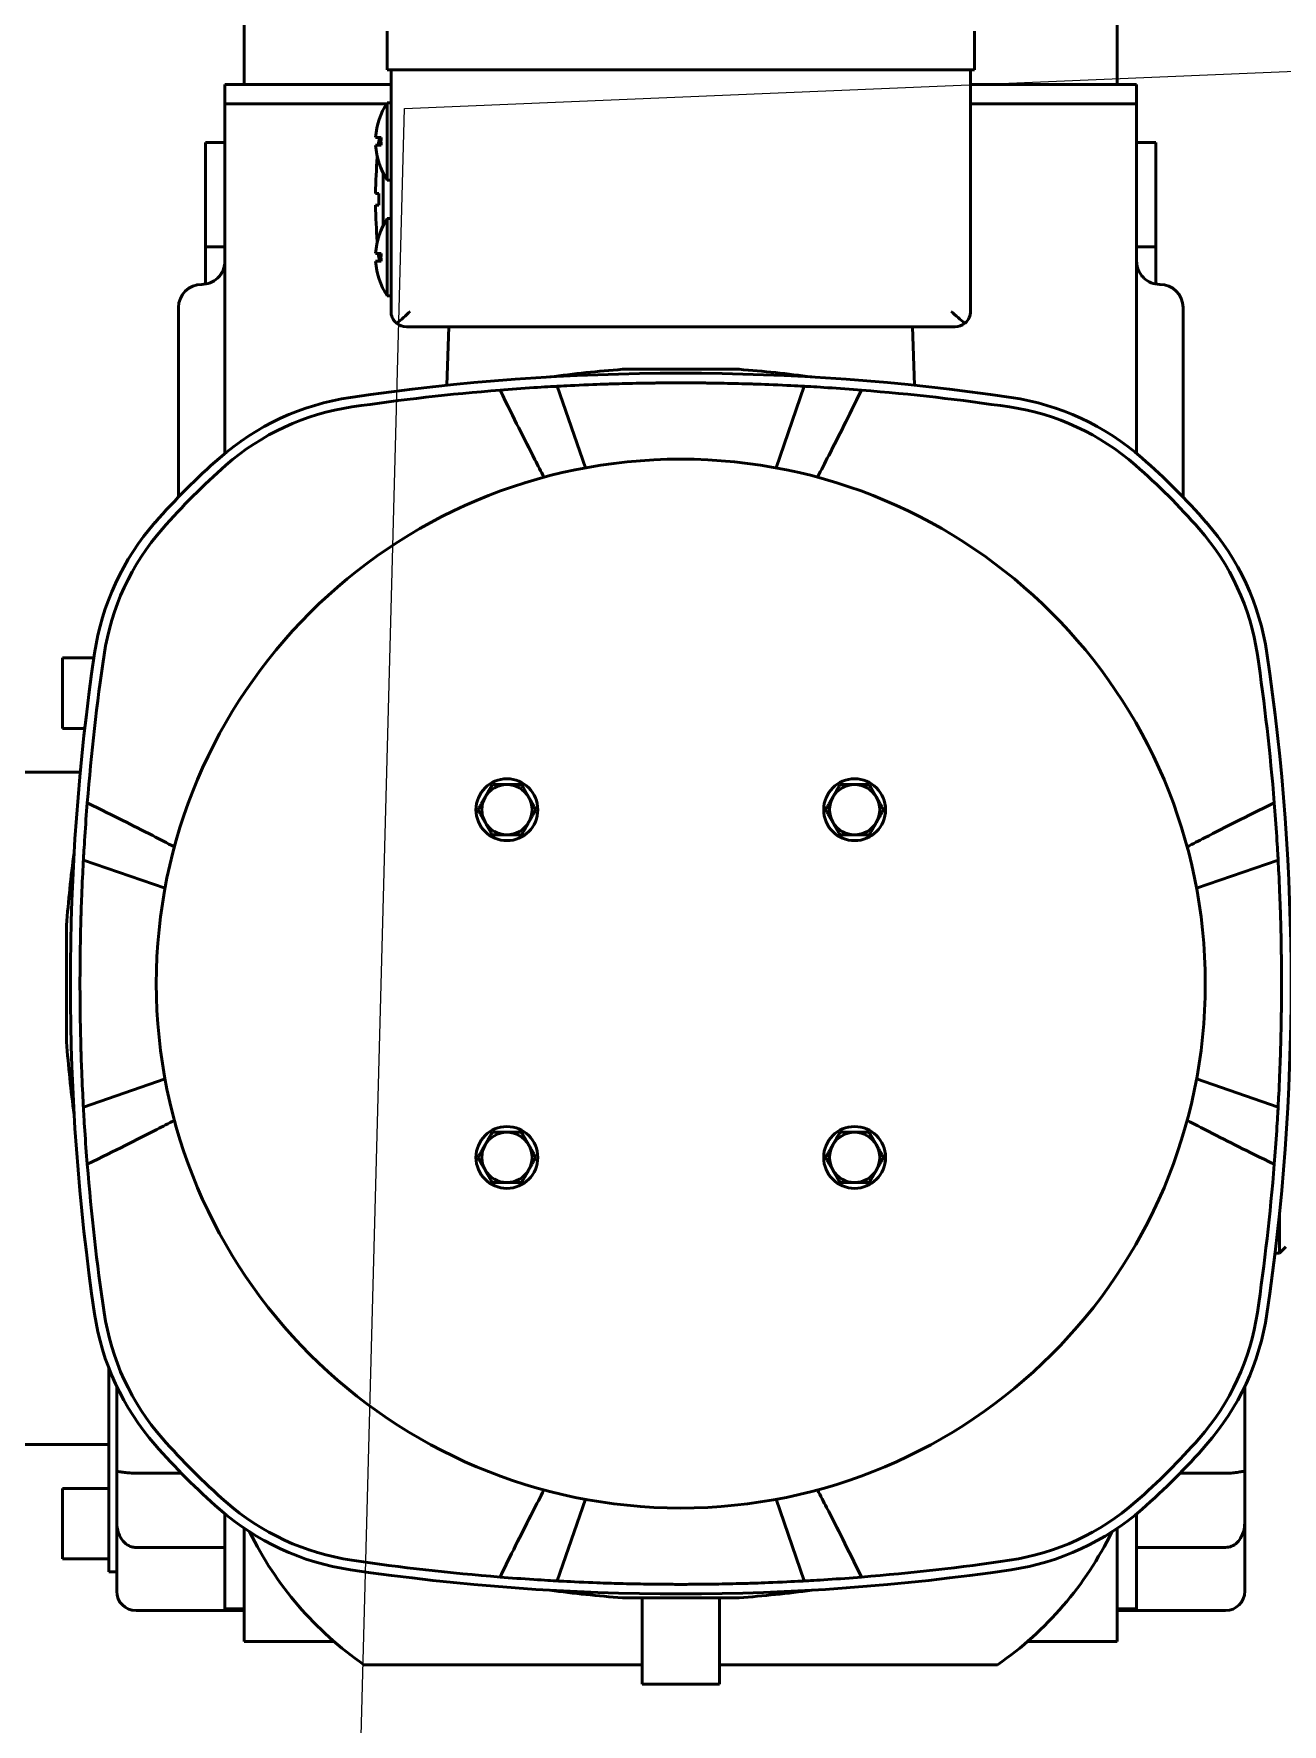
# Model space of a CAD drawing. Header units: metres. Extents: x -20317 to 2216, y -10281 to 3094.
# Drawn here: x -4049.03 to -4016.72, y -1241.7 to -1197.94 of the extents above; entities that cross this region are included whole.
import ezdxf

# ---------------------------------------------------------------- set-up
doc = ezdxf.new("R2010")
doc.units = ezdxf.units.M
doc.header["$MEASUREMENT"] = 0
doc.layers.get('0').update_dxf_attribs({"color": 30, "lineweight": 0})
doc.layers.add('shaft', color=3, linetype='Continuous', lineweight=20)
doc.layers.add('SSN_Lift-AM_0', color=7, linetype='Continuous', lineweight=50)

# ---------------------------------------------------------------- blocks, each defined once
blk = doc.blocks.new('Lift_20-024-10000')
at = {"layer": 'SSN_Lift-AM_0'}
for p, q in [((-1491.5, 1401.4), (-1491.5, 1384.4)), ((-1265.5, 1401.4), (-1265.5, 1384.4)), ((-1454.5, 1388.2), (-1454.5, 1398.2)), ((-1302.5, 1388.2), (-1302.5, 1398.2)), ((-1448.5, 1388.2), (-1454.5, 1388.2)), ((-1453.5, 1325.7), (-1453.5, 1388.2)), ((-1308.5, 1388.2), (-1448.5, 1388.2)), ((-1302.5, 1388.2), (-1308.5, 1388.2)), ((-1303.5, 1325.7), (-1303.5, 1388.2)), ((-1496.5, 1384.4), (-1491.5, 1384.4)), ((-1496.5, 1379.4), (-1496.5, 1384.4)), ((-1485.5, 1384.4), (-1491.5, 1384.4)), ((-1485.5, 1384.4), (-1453.5, 1384.4)), ((-1303.5, 1384.4), (-1271.5, 1384.4)), ((-1265.5, 1384.4), (-1271.5, 1384.4)), ((-1265.5, 1384.4), (-1260.5, 1384.4)), ((-1260.5, 1384.4), (-1260.5, 1379.4)), ((-1496.5, 1364.4), (-1496.5, 1379.4)), ((-1454.69, 1379.4), (-1496.5, 1379.4)), ((-1454.5, 1379.7), (-1454.5, 1359.7)), ((-1454.5, 1379.7), (-1453.5, 1379.7)), ((-1260.5, 1379.4), (-1303.5, 1379.4)), ((-1260.5, 1379.4), (-1260.5, 1364.4)), ((-1456.07, 1370.7), (-1457.47, 1370.7)), ((-1501.5, 1369.4), (-1501.5, 1342.4)), ((-1501.5, 1369.4), (-1496.5, 1369.4)), ((-1457.47, 1368.7), (-1456.07, 1368.7)), ((-1260.5, 1369.4), (-1255.5, 1369.4)), ((-1255.5, 1342.4), (-1255.5, 1369.4)), ((-1496.5, 1364.4), (-1496.5, 1288.93)), ((-1455.5, 1361.41), (-1455.5, 1347.99)), ((-1260.5, 1288.93), (-1260.5, 1364.4)), ((-1454.5, 1359.7), (-1453.5, 1359.7)), ((-1456.64, 1356.2), (-1457.49, 1356.2)), ((-1457.49, 1353.2), (-1456.64, 1353.2)), ((-1454.5, 1349.7), (-1454.5, 1329.7)), ((-1454.5, 1349.7), (-1453.5, 1349.7)), ((-1501.5, 1342.4), (-1496.5, 1342.4)), ((-1501.5, 1342.4), (-1501.5, 1332.78)), ((-1456.07, 1340.7), (-1457.47, 1340.7)), ((-1260.5, 1342.4), (-1255.5, 1342.4)), ((-1255.5, 1332.78), (-1255.5, 1342.4)), ((-1457.47, 1338.7), (-1456.07, 1338.7)), ((-1508.5, 1326.7), (-1508.5, 1277.64)), ((-1454.5, 1329.7), (-1453.5, 1329.7)), ((-1248.5, 1277.64), (-1248.5, 1326.7)), ((-1449.5, 1321.7), (-1307.5, 1321.7)), ((-1438.5, 1321.7), (-1439.03, 1306.56)), ((-1318.5, 1321.7), (-1317.97, 1306.56)), ((-1363.4, 1310.7), (-1393.6, 1310.7)), ((-1410.47, 1306.32), (-1403.18, 1285.19)), ((-1353.82, 1285.19), (-1346.53, 1306.32)), ((-1538.5, 1236.03), (-1538.5, 1217.76)), ((-1538.5, 1236.03), (-1530.39, 1236.03)), ((-1538.5, 1217.76), (-1532.76, 1217.76)), ((-1572.5, 1206.4), (-1533.94, 1206.4)), ((-1511.99, 1176.38), (-1533.12, 1183.67)), ((-1223.88, 1183.67), (-1245.01, 1176.38)), ((-1537.5, 1166.8), (-1537.5, 1136.6)), ((-1533.12, 1119.73), (-1511.99, 1127.02)), ((-1245.01, 1127.02), (-1223.88, 1119.73)), ((-1223.5, 1081.9), (-1223.5, 1092.51)), ((-1224.68, 1081.9), (-1223.5, 1081.9)), ((-1221.88, 1083.52), (-1223.5, 1081.9)), ((-1526.5, 1052.06), (-1526.5, 999.4)), ((-1524.5, 1047.42), (-1524.5, 1025.22)), ((-1232.5, 1025.22), (-1232.5, 1047.42)), ((-1572.5, 1032.4), (-1526.5, 1032.4)), ((-1524.5, 1012.65), (-1524.5, 1025.22)), ((-1519.5, 1024.97), (-1507.73, 1024.97)), ((-1249.27, 1024.97), (-1237.5, 1024.97)), ((-1232.5, 1025.22), (-1232.5, 1012.65)), ((-1538.5, 1021.03), (-1538.5, 1002.76)), ((-1538.5, 1021.03), (-1526.5, 1021.03)), ((-1403.18, 1018.21), (-1410.47, 997.08)), ((-1346.53, 997.08), (-1353.82, 1018.21)), ((-1524.5, 1012.65), (-1524.5, 994.4)), ((-1496.5, 1014.47), (-1496.5, 989.9)), ((-1260.5, 989.9), (-1260.5, 1014.47)), ((-1232.5, 994.4), (-1232.5, 1012.65)), ((-1491.5, 981.4), (-1491.5, 1010.71)), ((-1265.5, 1010.71), (-1265.5, 981.4)), ((-1538.5, 1002.76), (-1526.5, 1002.76)), ((-1496.5, 1005.76), (-1519.5, 1005.76)), ((-1237.5, 1005.76), (-1260.5, 1005.76)), ((-1526.5, 999.4), (-1524.5, 999.4)), ((-1519.5, 989.4), (-1491.5, 989.4)), ((-1496.5, 989.9), (-1491.5, 989.9)), ((-1393.6, 992.7), (-1363.4, 992.7)), ((-1388.5, 992.7), (-1388.5, 984.67)), ((-1368.5, 984.67), (-1368.5, 992.7)), ((-1265.5, 989.9), (-1260.5, 989.9)), ((-1237.5, 989.4), (-1265.5, 989.4)), ((-1388.5, 970.4), (-1388.5, 984.67)), ((-1368.5, 984.67), (-1368.5, 970.4)), ((-1468.23, 981.4), (-1491.5, 981.4)), ((-1265.5, 981.4), (-1288.77, 981.4)), ((-1388.5, 975.4), (-1460.5, 975.4)), ((-1368.5, 975.4), (-1296.5, 975.4)), ((-1388.5, 970.4), (-1368.5, 970.4))]:
    blk.add_line(p, q, dxfattribs=at)
for centre, radius in [((-1378.5, 1151.7), 135.75), ((-1423.5, 1196.7), 8), ((-1333.5, 1196.7), 8), ((-1423.5, 1106.7), 8), ((-1333.5, 1106.7), 8)]:
    blk.add_circle(centre, radius, dxfattribs=at)
for centre, radius, start, end in [((-1439.33, 1369.7), 18.17, 146.6015, 176.8445), ((-1324.25, 1354.7), 133.25, 173.1036, 173.9691), ((-1439.33, 1369.7), 16.76, 176.5802, 183.4198), ((-1324.25, 1354.7), 133.25, 175.2773, 179.355), ((-1439.33, 1369.7), 18.17, 183.1555, 213.3985), ((-1324.25, 1354.7), 133.25, 180.645, 184.7227), ((-1324.25, 1354.7), 132.4, 179.3509, 180.6491), ((-1439.33, 1339.7), 18.17, 146.6015, 176.8445), ((-1324.25, 1354.7), 133.25, 186.0309, 186.8964), ((-1439.33, 1339.7), 16.76, 176.5802, 183.4198), ((-1439.33, 1339.7), 18.17, 183.1555, 213.3985), ((-1502.5, 1326.7), 6, 90, 180), ((-1502.5, 1338.7), 6, 270, 313.3603), ((-1254.5, 1338.7), 6, 226.6397, 270), ((-1254.5, 1326.7), 6, 0, 90), ((-1449.5, 1325.7), 4, 230.6628, 270), ((-1307.5, 1325.7), 4, 270, 309.3372), ((-1378.5, 724.2), 585.5, 81.60348, 98.39652), ((-1366.07, 959.63), 352.15, 94.4836, 97.5577), ((-1390.93, 959.63), 352.15, 82.4423, 85.5164), ((-1378.5, 724.2), 583, 94.60151, 98.39652), ((-1378.5, 724.2), 583, 81.60348, 85.39849), ((-1454.36, 1238.13), 66, 98.3965, 131.2727), ((-1454.36, 1238.13), 63.5, 98.3965, 131.2727), ((-1302.64, 1238.13), 63.5, 48.7273, 81.6035), ((-1302.64, 1238.13), 66, 48.7273, 81.6035), ((-1378.5, 1151.7), 181, 131.2727, 138.7273), ((-1378.5, 1151.7), 181, 41.2727, 48.7273), ((-1378.5, 1151.7), 178.5, 131.2727, 138.7273), ((-1378.5, 1151.7), 178.5, 41.2727, 48.7273), ((-1464.93, 1227.56), 66, 138.7273, 171.6035), ((-1464.93, 1227.56), 63.5, 138.7273, 171.6035), ((-1292.07, 1227.56), 63.5, 8.3965, 41.2727), ((-1292.07, 1227.56), 66, 8.3965, 41.2727), ((-951, 1151.7), 585.5, 171.60348, 188.39652), ((-951, 1151.7), 583, 171.60348, 175.39849), ((-1806, 1151.7), 583, 4.60151, 8.39652), ((-1806, 1151.7), 585.5, 351.60348, 8.39652), ((-1423.5, 1196.7), 6.5, 150, 210), ((-1423.5, 1196.7), 6.5, 90, 150), ((-1423.5, 1196.7), 6.5, 30, 90), ((-1423.5, 1196.7), 6.5, 330, 30), ((-1333.5, 1196.7), 6.5, 150, 210), ((-1333.5, 1196.7), 6.5, 90, 150), ((-1333.5, 1196.7), 6.5, 30, 90), ((-1333.5, 1196.7), 6.5, 330, 30), ((-1423.5, 1196.7), 6.5, 210, 270), ((-1423.5, 1196.7), 6.5, 270, 330), ((-1333.5, 1196.7), 6.5, 210, 270), ((-1333.5, 1196.7), 6.5, 270, 330), ((-1186.43, 1139.27), 352.15, 172.4423, 175.5164), ((-1186.43, 1164.13), 352.15, 184.4836, 187.5577), ((-1423.5, 1106.7), 6.5, 90, 150), ((-1423.5, 1106.7), 6.5, 30, 90), ((-1333.5, 1106.7), 6.5, 90, 150), ((-1333.5, 1106.7), 6.5, 30, 90), ((-1423.5, 1106.7), 6.5, 150, 210), ((-1423.5, 1106.7), 6.5, 330, 30), ((-1333.5, 1106.7), 6.5, 150, 210), ((-1333.5, 1106.7), 6.5, 330, 30), ((-951, 1151.7), 583, 184.60151, 188.39652), ((-1423.5, 1106.7), 6.5, 210, 270), ((-1423.5, 1106.7), 6.5, 270, 330), ((-1333.5, 1106.7), 6.5, 210, 270), ((-1333.5, 1106.7), 6.5, 270, 330), ((-1806, 1151.7), 583, 351.60348, 355.39849), ((-1464.93, 1075.84), 66, 188.3965, 221.2727), ((-1464.93, 1075.84), 63.5, 188.3965, 221.2727), ((-1292.07, 1075.84), 63.5, 318.7273, 351.6035), ((-1292.07, 1075.84), 66, 318.7273, 351.6035), ((-1378.5, 1151.7), 178.5, 221.2727, 228.7273), ((-1378.5, 1151.7), 178.5, 311.2727, 318.7273), ((-1378.5, 1151.7), 181, 221.2727, 228.7273), ((-1378.5, 1151.7), 181, 311.2727, 318.7273), ((-1454.36, 1065.27), 66, 228.7273, 261.6035), ((-1454.36, 1065.27), 63.5, 228.7273, 261.6035), ((-1302.64, 1065.27), 63.5, 278.3965, 311.2727), ((-1302.64, 1065.27), 66, 278.3965, 311.2727), ((-1409.28, 1049.4), 90, 206.1245, 235.3079), ((-1347.72, 1049.4), 90, 304.6921, 333.8755), ((-1378.5, 1579.2), 583, 261.60348, 265.39849), ((-1378.5, 1579.2), 583, 274.60151, 278.39652), ((-1378.5, 1579.2), 585.5, 261.60348, 278.39652), ((-1519.5, 994.4), 5, 180, 270), ((-1366.07, 1343.77), 352.15, 262.4423, 265.5164), ((-1390.93, 1343.77), 352.15, 274.4836, 277.5577), ((-1237.5, 994.4), 5, 270, 0)]:
    blk.add_arc(centre, radius, start, end, dxfattribs=at)
for points, knots in [([(-1498.38, 1334.34), (-1497.81, 1334.87), (-1497.31, 1335.55), (-1496.79, 1336.78), (-1496.65, 1337.23), (-1496.53, 1338.01), (-1496.5, 1338.31), (-1496.5, 1338.63)], [0.3920856, 0.3920856, 0.3920856, 0.3920856, 0.6391077, 0.6391077, 0.7679576, 0.7679576, 0.8487981, 0.8487981, 0.8487981, 0.8487981]), ([(-1260.5, 1338.63), (-1260.5, 1338.08), (-1260.42, 1337.55), (-1260.05, 1336.25), (-1259.66, 1335.53), (-1258.99, 1334.71), (-1258.81, 1334.52), (-1258.62, 1334.34)], [0.0573287, 0.0573287, 0.0573287, 0.0573287, 0.2403805, 0.2403805, 0.5351864, 0.5351864, 0.6381821, 0.6381821, 0.6381821, 0.6381821]), ([(-1453.5, 1325.7), (-1453.5, 1325.19), (-1453.4, 1324.63), (-1452.94, 1323.58), (-1452.59, 1323.08), (-1452.1, 1322.66), (-1452.07, 1322.63), (-1452.04, 1322.61)], [-2.7854629, -2.7854629, -2.7854629, -2.7854629, -2.554685, -2.554685, -2.3239072, -2.3239072, -2.3078744, -2.3078744, -2.3078744, -2.3078744]), ([(-1452.04, 1322.61), (-1452, 1322.63), (-1451.97, 1322.66), (-1451.46, 1323.08), (-1450.89, 1323.58), (-1449.7, 1324.63), (-1449.07, 1325.19), (-1448.5, 1325.7)], [2.3078744, 2.3078744, 2.3078744, 2.3078744, 2.3239072, 2.3239072, 2.554685, 2.554685, 2.7854629, 2.7854629, 2.7854629, 2.7854629]), ([(-1308.5, 1325.7), (-1307.93, 1325.19), (-1307.3, 1324.63), (-1306.11, 1323.58), (-1305.54, 1323.08), (-1305.03, 1322.66), (-1305, 1322.63), (-1304.96, 1322.61)], [0, 0, 0, 0, 0.2307778, 0.2307778, 0.4615557, 0.4615557, 0.4775885, 0.4775885, 0.4775885, 0.4775885]), ([(-1304.96, 1322.61), (-1304.93, 1322.63), (-1304.9, 1322.66), (-1304.41, 1323.08), (-1304.06, 1323.58), (-1303.6, 1324.63), (-1303.5, 1325.19), (-1303.5, 1325.7)], [-0.4775885, -0.4775885, -0.4775885, -0.4775885, -0.4615557, -0.4615557, -0.2307778, -0.2307778, 0, 0, 0, 0]), ([(-1410.47, 1306.32), (-1411.64, 1306.26), (-1413.84, 1306.13), (-1419.49, 1305.77), (-1422.47, 1305.55), (-1425.27, 1305.32)], [-1.690007, -1.690007, -1.690007, -1.690007, -0.881977, -0.881977, -0.000006, -0.000006, -0.000006, -0.000006]), ([(-1413.87, 1282.76), (-1414.68, 1284.28), (-1415.47, 1285.8), (-1419.23, 1293.08), (-1421.45, 1297.51), (-1425.27, 1305.32)], [1.474238, 1.474238, 1.474238, 1.474238, 2.148955, 2.148955, 4.779063, 4.779063, 4.779063, 4.779063]), ([(-1396.98, 1306.91), (-1397.81, 1306.88), (-1400.22, 1306.8), (-1406.94, 1306.52), (-1409.58, 1306.37), (-1410.47, 1306.32)], [-0.5416229, -0.5416229, -0.5416229, -0.5416229, -0.2718789, -0.2718789, -0.0000096, -0.0000096, -0.0000096, -0.0000096]), ([(-1385.25, 1307.16), (-1386.44, 1307.15), (-1388.46, 1307.12), (-1393.6, 1307.01), (-1395.61, 1306.95), (-1396.98, 1306.91)], [-0.8270658, -0.8270658, -0.8270658, -0.8270658, -0.4185187, -0.4185187, -0.0000199, -0.0000199, -0.0000199, -0.0000199]), ([(-1378.5, 1307.2), (-1379.89, 1307.2), (-1381.28, 1307.2), (-1383.95, 1307.18), (-1384.93, 1307.16), (-1385.25, 1307.16)], [-0.2004896, -0.2004896, -0.2004896, -0.2004896, -0.0968654, -0.0968654, -0.0000171, -0.0000171, -0.0000171, -0.0000171]), ([(-1371.75, 1307.16), (-1372.07, 1307.16), (-1373.05, 1307.18), (-1375.72, 1307.2), (-1377.11, 1307.2), (-1378.5, 1307.2)], [-0.8084185, -0.8084185, -0.8084185, -0.8084185, -0.4178799, -0.4178799, -0.0000184, -0.0000184, -0.0000184, -0.0000184]), ([(-1360.02, 1306.91), (-1361.48, 1306.95), (-1363.64, 1307.02), (-1368.78, 1307.12), (-1370.65, 1307.15), (-1371.75, 1307.16)], [-0.7349562, -0.7349562, -0.7349562, -0.7349562, -0.3370243, -0.3370243, -0.000017, -0.000017, -0.000017, -0.000017]), ([(-1346.53, 1306.32), (-1347.41, 1306.37), (-1350.04, 1306.51), (-1356.76, 1306.8), (-1359.19, 1306.88), (-1360.02, 1306.91)], [-0.5041478, -0.5041478, -0.5041478, -0.5041478, -0.2525116, -0.2525116, -0.0000099, -0.0000099, -0.0000099, -0.0000099]), ([(-1331.73, 1305.32), (-1334.52, 1305.55), (-1337.5, 1305.76), (-1343.15, 1306.13), (-1345.36, 1306.26), (-1346.53, 1306.32)], [-0.7422442, -0.7422442, -0.7422442, -0.7422442, -0.3559253, -0.3559253, -0.0000283, -0.0000283, -0.0000283, -0.0000283]), ([(-1331.73, 1305.32), (-1335.33, 1297.94), (-1337.4, 1293.83), (-1341.15, 1286.53), (-1342.13, 1284.64), (-1343.13, 1282.76)], [0.000006, 0.000006, 0.000006, 0.000006, 3.52356, 3.52356, 4.707098, 4.707098, 4.707098, 4.707098]), ([(-1532.12, 1198.47), (-1532.35, 1195.68), (-1532.56, 1192.7), (-1532.93, 1187.05), (-1533.06, 1184.84), (-1533.12, 1183.67)], [-0.7422457, -0.7422457, -0.7422457, -0.7422457, -0.355926, -0.355926, -0.0000283, -0.0000283, -0.0000283, -0.0000283]), ([(-1532.12, 1198.47), (-1524.74, 1194.87), (-1520.63, 1192.8), (-1513.33, 1189.05), (-1511.44, 1188.07), (-1509.56, 1187.07)], [0.000006, 0.000006, 0.000006, 0.000006, 3.523512, 3.523512, 4.707104, 4.707104, 4.707104, 4.707104]), ([(-1247.44, 1187.07), (-1245.92, 1187.88), (-1244.4, 1188.67), (-1237.12, 1192.43), (-1232.69, 1194.65), (-1224.88, 1198.47)], [1.474238, 1.474238, 1.474238, 1.474238, 2.148955, 2.148955, 4.779062, 4.779062, 4.779062, 4.779062]), ([(-1223.88, 1183.67), (-1223.94, 1184.84), (-1224.07, 1187.04), (-1224.43, 1192.69), (-1224.65, 1195.67), (-1224.88, 1198.47)], [-1.690007, -1.690007, -1.690007, -1.690007, -0.881977, -0.881977, -0.000006, -0.000006, -0.000006, -0.000006]), ([(-1533.12, 1183.67), (-1533.17, 1182.79), (-1533.31, 1180.16), (-1533.6, 1173.44), (-1533.68, 1171.01), (-1533.71, 1170.18)], [-0.5041478, -0.5041478, -0.5041478, -0.5041478, -0.2525116, -0.2525116, -0.0000099, -0.0000099, -0.0000099, -0.0000099]), ([(-1223.29, 1170.18), (-1223.32, 1171.01), (-1223.4, 1173.42), (-1223.68, 1180.14), (-1223.83, 1182.78), (-1223.88, 1183.67)], [-0.5416229, -0.5416229, -0.5416229, -0.5416229, -0.2718788, -0.2718788, -0.0000096, -0.0000096, -0.0000096, -0.0000096]), ([(-1533.71, 1170.18), (-1533.75, 1168.72), (-1533.82, 1166.56), (-1533.92, 1161.42), (-1533.95, 1159.55), (-1533.96, 1158.45)], [-0.7349563, -0.7349563, -0.7349563, -0.7349563, -0.3370243, -0.3370243, -0.000017, -0.000017, -0.000017, -0.000017]), ([(-1223.04, 1158.45), (-1223.05, 1159.64), (-1223.08, 1161.66), (-1223.19, 1166.8), (-1223.25, 1168.81), (-1223.29, 1170.18)], [-0.8270662, -0.8270662, -0.8270662, -0.8270662, -0.4185188, -0.4185188, -0.0000199, -0.0000199, -0.0000199, -0.0000199]), ([(-1533.96, 1158.45), (-1533.97, 1157.59), (-1534, 1155.07), (-1534, 1148.35), (-1533.97, 1145.81), (-1533.96, 1144.95)], [-0.5226286, -0.5226286, -0.5226286, -0.5226286, -0.2620682, -0.2620682, -0.0000098, -0.0000098, -0.0000098, -0.0000098]), ([(-1223.04, 1144.95), (-1223.03, 1145.81), (-1223, 1148.33), (-1223, 1155.05), (-1223.03, 1157.59), (-1223.04, 1158.45)], [-0.5226213, -0.5226213, -0.5226213, -0.5226213, -0.2620682, -0.2620682, -0.0000098, -0.0000098, -0.0000098, -0.0000098]), ([(-1533.96, 1144.95), (-1533.95, 1143.76), (-1533.92, 1141.74), (-1533.81, 1136.6), (-1533.75, 1134.59), (-1533.71, 1133.22)], [-0.8270662, -0.8270662, -0.8270662, -0.8270662, -0.4185188, -0.4185188, -0.0000199, -0.0000199, -0.0000199, -0.0000199]), ([(-1223.29, 1133.22), (-1223.25, 1134.68), (-1223.18, 1136.84), (-1223.08, 1141.98), (-1223.05, 1143.85), (-1223.04, 1144.95)], [-0.7349564, -0.7349564, -0.7349564, -0.7349564, -0.3370244, -0.3370244, -0.000017, -0.000017, -0.000017, -0.000017]), ([(-1533.71, 1133.22), (-1533.68, 1132.39), (-1533.6, 1129.98), (-1533.32, 1123.26), (-1533.17, 1120.62), (-1533.12, 1119.73)], [-0.5417207, -0.5417207, -0.5417207, -0.5417207, -0.2719332, -0.2719332, -0.0000272, -0.0000272, -0.0000272, -0.0000272]), ([(-1223.88, 1119.73), (-1223.83, 1120.61), (-1223.69, 1123.24), (-1223.4, 1129.96), (-1223.32, 1132.39), (-1223.29, 1133.22)], [-0.5041302, -0.5041302, -0.5041302, -0.5041302, -0.2525116, -0.2525116, -0.0000099, -0.0000099, -0.0000099, -0.0000099]), ([(-1533.12, 1119.73), (-1533.06, 1118.56), (-1532.93, 1116.36), (-1532.57, 1110.71), (-1532.35, 1107.73), (-1532.12, 1104.93)], [-1.690007, -1.690007, -1.690007, -1.690007, -0.881977, -0.881977, -0.000006, -0.000006, -0.000006, -0.000006]), ([(-1509.56, 1116.33), (-1511.08, 1115.52), (-1512.6, 1114.73), (-1519.88, 1110.97), (-1524.31, 1108.75), (-1532.12, 1104.93)], [1.474238, 1.474238, 1.474238, 1.474238, 2.148955, 2.148955, 4.779063, 4.779063, 4.779063, 4.779063]), ([(-1224.88, 1104.93), (-1232.26, 1108.53), (-1236.37, 1110.6), (-1243.67, 1114.35), (-1245.56, 1115.33), (-1247.44, 1116.33)], [0.000003, 0.000003, 0.000003, 0.000003, 3.523512, 3.523512, 4.707105, 4.707105, 4.707105, 4.707105]), ([(-1224.88, 1104.93), (-1224.65, 1107.72), (-1224.44, 1110.7), (-1224.07, 1116.35), (-1223.94, 1118.56), (-1223.88, 1119.73)], [-0.7422457, -0.7422457, -0.7422457, -0.7422457, -0.355926, -0.355926, -0.0000283, -0.0000283, -0.0000283, -0.0000283]), ([(-1524.5, 1025.22), (-1524.5, 1025.29), (-1524.47, 1025.34), (-1524.29, 1025.42), (-1524.04, 1025.4), (-1523.36, 1025.31), (-1522.96, 1025.24), (-1522.08, 1025.12), (-1521.6, 1025.07), (-1520.57, 1024.99), (-1520.04, 1024.97), (-1519.5, 1024.97)], [-0.8611291, -0.8611291, -0.8611291, -0.8611291, -0.752112, -0.752112, -0.5293251, -0.5293251, -0.3356609, -0.3356609, -0.1616158, -0.1616158, 0, 0, 0, 0]), ([(-1237.5, 1024.97), (-1237.14, 1024.97), (-1236.77, 1024.98), (-1235.86, 1025.02), (-1235.34, 1025.07), (-1234.36, 1025.19), (-1233.91, 1025.27), (-1233.1, 1025.39), (-1232.79, 1025.43), (-1232.54, 1025.35), (-1232.5, 1025.3), (-1232.5, 1025.22)], [-3.0363843, -3.0363843, -3.0363843, -3.0363843, -2.9217833, -2.9217833, -2.7416133, -2.7416133, -2.5407038, -2.5407038, -2.303685, -2.303685, -2.1731653, -2.1731653, -2.1731653, -2.1731653]), ([(-1425.27, 998.08), (-1421.67, 1005.46), (-1419.6, 1009.57), (-1415.85, 1016.87), (-1414.87, 1018.76), (-1413.87, 1020.64)], [0.000003, 0.000003, 0.000003, 0.000003, 3.523509, 3.523509, 4.707102, 4.707102, 4.707102, 4.707102]), ([(-1343.13, 1020.64), (-1342.32, 1019.12), (-1341.53, 1017.6), (-1337.77, 1010.32), (-1335.55, 1005.89), (-1331.73, 998.08)], [1.474238, 1.474238, 1.474238, 1.474238, 2.148955, 2.148955, 4.779062, 4.779062, 4.779062, 4.779062]), ([(-1519.5, 1005.76), (-1519.86, 1005.76), (-1520.23, 1005.8), (-1521.14, 1006.05), (-1521.66, 1006.32), (-1522.64, 1007.07), (-1523.09, 1007.59), (-1523.9, 1008.97), (-1524.21, 1009.87), (-1524.46, 1011.48), (-1524.5, 1012.06), (-1524.5, 1012.65)], [-3.0363843, -3.0363843, -3.0363843, -3.0363843, -2.9217833, -2.9217833, -2.7416133, -2.7416133, -2.5407038, -2.5407038, -2.303685, -2.303685, -2.1731653, -2.1731653, -2.1731653, -2.1731653]), ([(-1232.5, 1012.65), (-1232.5, 1012.16), (-1232.53, 1011.68), (-1232.71, 1010.23), (-1232.96, 1009.37), (-1233.64, 1007.98), (-1234.04, 1007.43), (-1234.92, 1006.6), (-1235.4, 1006.28), (-1236.43, 1005.86), (-1236.96, 1005.76), (-1237.5, 1005.76)], [-0.8611291, -0.8611291, -0.8611291, -0.8611291, -0.752112, -0.752112, -0.5293251, -0.5293251, -0.3356609, -0.3356609, -0.1616158, -0.1616158, 0, 0, 0, 0]), ([(-1425.27, 998.08), (-1422.48, 997.85), (-1419.5, 997.64), (-1413.85, 997.27), (-1411.64, 997.14), (-1410.47, 997.08)], [-0.7422457, -0.7422457, -0.7422457, -0.7422457, -0.355926, -0.355926, -0.0000283, -0.0000283, -0.0000283, -0.0000283]), ([(-1346.53, 997.08), (-1345.36, 997.14), (-1343.16, 997.27), (-1337.51, 997.63), (-1334.53, 997.85), (-1331.73, 998.08)], [-1.690007, -1.690007, -1.690007, -1.690007, -0.881977, -0.881977, -0.000006, -0.000006, -0.000006, -0.000006]), ([(-1410.47, 997.08), (-1409.59, 997.03), (-1406.96, 996.89), (-1400.24, 996.6), (-1397.81, 996.52), (-1396.98, 996.49)], [-0.5041302, -0.5041302, -0.5041302, -0.5041302, -0.2525116, -0.2525116, -0.0000099, -0.0000099, -0.0000099, -0.0000099]), ([(-1396.98, 996.49), (-1395.52, 996.45), (-1393.36, 996.38), (-1388.22, 996.28), (-1386.35, 996.25), (-1385.25, 996.24)], [-0.7349563, -0.7349563, -0.7349563, -0.7349563, -0.3370243, -0.3370243, -0.000017, -0.000017, -0.000017, -0.000017]), ([(-1385.25, 996.24), (-1384.93, 996.24), (-1383.95, 996.22), (-1381.28, 996.2), (-1379.89, 996.2), (-1378.5, 996.2)], [-0.8082481, -0.8082481, -0.8082481, -0.8082481, -0.4181878, -0.4181878, -0.000001, -0.000001, -0.000001, -0.000001]), ([(-1378.5, 996.2), (-1377.11, 996.2), (-1375.72, 996.2), (-1373.04, 996.22), (-1372.07, 996.24), (-1371.75, 996.24)], [-0.2003942, -0.2003942, -0.2003942, -0.2003942, -0.0967112, -0.0967112, -0.0000098, -0.0000098, -0.0000098, -0.0000098]), ([(-1371.75, 996.24), (-1370.56, 996.25), (-1368.54, 996.28), (-1363.4, 996.39), (-1361.39, 996.45), (-1360.02, 996.49)], [-0.8270662, -0.8270662, -0.8270662, -0.8270662, -0.4185188, -0.4185188, -0.0000199, -0.0000199, -0.0000199, -0.0000199]), ([(-1360.02, 996.49), (-1359.19, 996.52), (-1356.78, 996.6), (-1350.06, 996.88), (-1347.42, 997.03), (-1346.53, 997.08)], [-0.5416121, -0.5416121, -0.5416121, -0.5416121, -0.2718788, -0.2718788, -0.0000096, -0.0000096, -0.0000096, -0.0000096])]:
    blk.add_open_spline(points, degree=3, knots=knots, dxfattribs=at)
for points, weights in [([(-1431.01, 1196.7), (-1430, 1198.44), (-1429.13, 1199.95)], [1.15613193328, 1.24555904954, 1.24555904954]), ([(-1429.13, 1199.95), (-1428.26, 1201.46), (-1427.25, 1203.2)], [1.24555904954, 1.24555904954, 1.15613193328]), ([(-1427.25, 1203.2), (-1425.24, 1203.2), (-1423.5, 1203.2)], [1.15613193328, 1.24555904954, 1.24555904954]), ([(-1423.5, 1203.2), (-1421.76, 1203.2), (-1419.75, 1203.2)], [1.24555904954, 1.24555904954, 1.15613193328]), ([(-1419.75, 1203.2), (-1418.74, 1201.46), (-1417.87, 1199.95)], [1.15613193328, 1.24555904954, 1.24555904954]), ([(-1417.87, 1199.95), (-1417, 1198.44), (-1415.99, 1196.7)], [1.24555904954, 1.24555904954, 1.15613193328]), ([(-1341.01, 1196.7), (-1340, 1198.44), (-1339.13, 1199.95)], [1.15613193328, 1.24555904954, 1.24555904954]), ([(-1339.13, 1199.95), (-1338.26, 1201.46), (-1337.25, 1203.2)], [1.24555904954, 1.24555904954, 1.15613193328]), ([(-1337.25, 1203.2), (-1335.24, 1203.2), (-1333.5, 1203.2)], [1.15613193328, 1.24555904954, 1.24555904954]), ([(-1333.5, 1203.2), (-1331.76, 1203.2), (-1329.75, 1203.2)], [1.24555904954, 1.24555904954, 1.15613193328]), ([(-1329.75, 1203.2), (-1328.74, 1201.46), (-1327.87, 1199.95)], [1.15613193328, 1.24555904954, 1.24555904954]), ([(-1327.87, 1199.95), (-1327, 1198.44), (-1325.99, 1196.7)], [1.24555904954, 1.24555904954, 1.15613193328]), ([(-1429.13, 1193.45), (-1430, 1194.96), (-1431.01, 1196.7)], [1.24555904954, 1.24555904954, 1.15613193328]), ([(-1415.99, 1196.7), (-1417, 1194.96), (-1417.87, 1193.45)], [1.15613193328, 1.24555904954, 1.24555904954]), ([(-1339.13, 1193.45), (-1340, 1194.96), (-1341.01, 1196.7)], [1.24555904954, 1.24555904954, 1.15613193328]), ([(-1325.99, 1196.7), (-1327, 1194.96), (-1327.87, 1193.45)], [1.15613193328, 1.24555904954, 1.24555904954]), ([(-1427.25, 1190.2), (-1428.26, 1191.94), (-1429.13, 1193.45)], [1.15613193328, 1.24555904954, 1.24555904954]), ([(-1423.5, 1190.2), (-1425.24, 1190.2), (-1427.25, 1190.2)], [1.24555904954, 1.24555904954, 1.15613193328]), ([(-1419.75, 1190.2), (-1421.76, 1190.2), (-1423.5, 1190.2)], [1.15613193328, 1.24555904954, 1.24555904954]), ([(-1417.87, 1193.45), (-1418.74, 1191.94), (-1419.75, 1190.2)], [1.24555904954, 1.24555904954, 1.15613193328]), ([(-1337.25, 1190.2), (-1338.26, 1191.94), (-1339.13, 1193.45)], [1.15613193328, 1.24555904954, 1.24555904954]), ([(-1333.5, 1190.2), (-1335.24, 1190.2), (-1337.25, 1190.2)], [1.24555904954, 1.24555904954, 1.15613193328]), ([(-1329.75, 1190.2), (-1331.76, 1190.2), (-1333.5, 1190.2)], [1.15613193328, 1.24555904954, 1.24555904954]), ([(-1327.87, 1193.45), (-1328.74, 1191.94), (-1329.75, 1190.2)], [1.24555904954, 1.24555904954, 1.15613193328]), ([(-1429.13, 1109.95), (-1428.26, 1111.46), (-1427.25, 1113.2)], [1.24555904954, 1.24555904954, 1.15613193328]), ([(-1427.25, 1113.2), (-1425.24, 1113.2), (-1423.5, 1113.2)], [1.15613193328, 1.24555904954, 1.24555904954]), ([(-1423.5, 1113.2), (-1421.76, 1113.2), (-1419.75, 1113.2)], [1.24555904954, 1.24555904954, 1.15613193328]), ([(-1419.75, 1113.2), (-1418.74, 1111.46), (-1417.87, 1109.95)], [1.15613193328, 1.24555904954, 1.24555904954]), ([(-1339.13, 1109.95), (-1338.26, 1111.46), (-1337.25, 1113.2)], [1.24555904954, 1.24555904954, 1.15613193328]), ([(-1337.25, 1113.2), (-1335.24, 1113.2), (-1333.5, 1113.2)], [1.15613193328, 1.24555904954, 1.24555904954]), ([(-1333.5, 1113.2), (-1331.76, 1113.2), (-1329.75, 1113.2)], [1.24555904954, 1.24555904954, 1.15613193328]), ([(-1329.75, 1113.2), (-1328.74, 1111.46), (-1327.87, 1109.95)], [1.15613193328, 1.24555904954, 1.24555904954]), ([(-1431.01, 1106.7), (-1430, 1108.44), (-1429.13, 1109.95)], [1.15613193328, 1.24555904954, 1.24555904954]), ([(-1417.87, 1109.95), (-1417, 1108.44), (-1415.99, 1106.7)], [1.24555904954, 1.24555904954, 1.15613193328]), ([(-1341.01, 1106.7), (-1340, 1108.44), (-1339.13, 1109.95)], [1.15613193328, 1.24555904954, 1.24555904954]), ([(-1327.87, 1109.95), (-1327, 1108.44), (-1325.99, 1106.7)], [1.24555904954, 1.24555904954, 1.15613193328]), ([(-1429.13, 1103.45), (-1430, 1104.96), (-1431.01, 1106.7)], [1.24555904954, 1.24555904954, 1.15613193328]), ([(-1427.25, 1100.2), (-1428.26, 1101.94), (-1429.13, 1103.45)], [1.15613193328, 1.24555904954, 1.24555904954]), ([(-1417.87, 1103.45), (-1418.74, 1101.94), (-1419.75, 1100.2)], [1.24555904954, 1.24555904954, 1.15613193328]), ([(-1415.99, 1106.7), (-1417, 1104.96), (-1417.87, 1103.45)], [1.15613193328, 1.24555904954, 1.24555904954]), ([(-1339.13, 1103.45), (-1340, 1104.96), (-1341.01, 1106.7)], [1.24555904954, 1.24555904954, 1.15613193328]), ([(-1337.25, 1100.2), (-1338.26, 1101.94), (-1339.13, 1103.45)], [1.15613193328, 1.24555904954, 1.24555904954]), ([(-1327.87, 1103.45), (-1328.74, 1101.94), (-1329.75, 1100.2)], [1.24555904954, 1.24555904954, 1.15613193328]), ([(-1325.99, 1106.7), (-1327, 1104.96), (-1327.87, 1103.45)], [1.15613193328, 1.24555904954, 1.24555904954]), ([(-1423.5, 1100.2), (-1425.24, 1100.2), (-1427.25, 1100.2)], [1.24555904954, 1.24555904954, 1.15613193328]), ([(-1419.75, 1100.2), (-1421.76, 1100.2), (-1423.5, 1100.2)], [1.15613193328, 1.24555904954, 1.24555904954]), ([(-1333.5, 1100.2), (-1335.24, 1100.2), (-1337.25, 1100.2)], [1.24555904954, 1.24555904954, 1.15613193328]), ([(-1329.75, 1100.2), (-1331.76, 1100.2), (-1333.5, 1100.2)], [1.15613193328, 1.24555904954, 1.24555904954])]:
    blk.add_rational_spline(points, weights, degree=2, dxfattribs=at)
blk = doc.blocks.new('Lift mit KG 3.200')
at = {"layer": 'SSN_Lift-AM_0'}
blk.add_blockref('Lift_20-024-10000', (67264.31, 60555.61), dxfattribs=at)
blk = doc.blocks.new('A$C4EFB1426')
blk.add_blockref('Lift mit KG 3.200', (-65305.19, -59357.45))

msp = doc.modelspace()

# ---------------------------------------------------------------- linework, layer by layer
at = {"layer": 'shaft', "ltscale": 0.3}
msp.add_lwpolyline([(-3708.437, -1185.962), (-4053.435, -1185.879), (-4053.435, -1725.879), (-4039.435, -1199.879), (-3708.437, -1185.962)], dxfattribs=at)

# ---------------------------------------------------------------- block references
at = {"xscale": 0.1, "yscale": 0.1, "zscale": 0.1}
msp.add_blockref('A$C4EFB1426', (-4090.347, -1457.513), dxfattribs=at)

doc.saveas('drawing.dxf')
